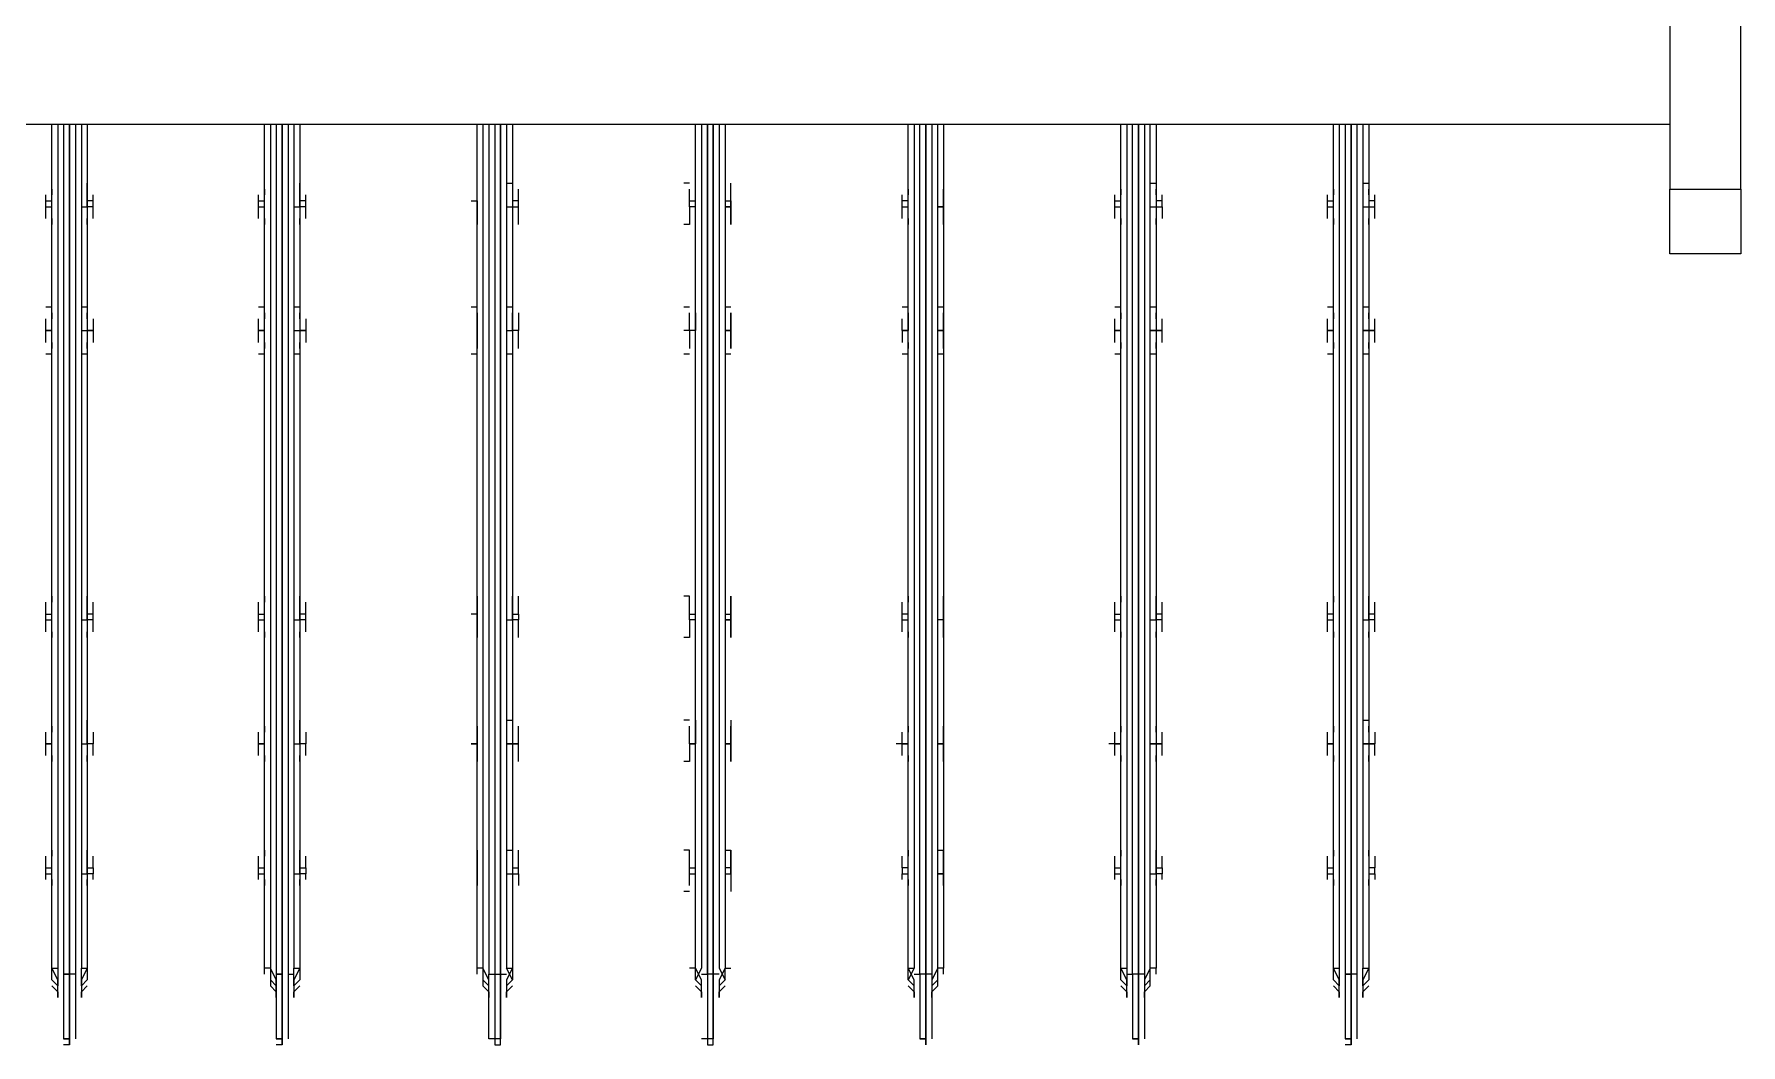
# Model space of a CAD drawing. Header units: metres. Extents: x 530797 to 531186, y 2675944 to 2676144.
# Drawn here: x 531159.1289 to 531159.5286, y 2676011.8435 to 2676012.0804 of the extents above; entities that cross this region are included whole.
import ezdxf

# ---------------------------------------------------------------- set-up
doc = ezdxf.new("R2010")
doc.units = ezdxf.units.M
doc.layers.add('IDT', color=7, linetype='Continuous')

# ---------------------------------------------------------------- blocks, each defined once
blk = doc.blocks.new('IDT')
at = {"layer": 'IDT', "color": 0, "lineweight": 25}
for p, q in [((16.7086, 14.80284), (16.7086, 14.81805)), ((16.70998, 14.80284), (16.70998, 14.81944)), ((16.70998, 14.81944), (16.70998, 14.80284)), ((16.70998, 14.81944), (16.71137, 14.81944)), ((16.71137, 14.81805), (16.70998, 14.81805)), ((16.70998, 14.81805), (16.71137, 14.81805)), ((16.71137, 14.80284), (16.71137, 14.81805)), ((16.75839, 14.80284), (16.75839, 14.81805)), ((16.75978, 14.81944), (16.75978, 14.80284)), ((16.75978, 14.80284), (16.75978, 14.81944)), ((16.76116, 14.81805), (16.75978, 14.81805)), ((16.75978, 14.81805), (16.76116, 14.81805)), ((16.76116, 14.80284), (16.76116, 14.81805)), ((16.80819, 14.80284), (16.80819, 14.81805)), ((16.80957, 14.81944), (16.80957, 14.80284)), ((16.80957, 14.80284), (16.80957, 14.81944)), ((16.81095, 14.81805), (16.80957, 14.81805)), ((16.80957, 14.81805), (16.81095, 14.81805)), ((16.81095, 14.80284), (16.81095, 14.81805)), ((16.86075, 14.81944), (16.85936, 14.81944)), ((16.85936, 14.81944), (16.85936, 14.80284)), ((16.85936, 14.80284), (16.85936, 14.81805)), ((16.85936, 14.81805), (16.86075, 14.81805)), ((16.86075, 14.80284), (16.86075, 14.81944)), ((16.86075, 14.80284), (16.86075, 14.81805)), ((16.86075, 14.81805), (16.86213, 14.81805)), ((16.91054, 14.81944), (16.90916, 14.81944)), ((16.90916, 14.81944), (16.90916, 14.80284)), ((16.90916, 14.80284), (16.90916, 14.81805)), ((16.90916, 14.81805), (16.91054, 14.81805)), ((16.91054, 14.80284), (16.91054, 14.81944)), ((16.91054, 14.81805), (16.91192, 14.81805)), ((16.91192, 14.81805), (16.91192, 14.80284)), ((16.95895, 14.80284), (16.95895, 14.81805)), ((16.96033, 14.80284), (16.96033, 14.81944)), ((16.96033, 14.81944), (16.96033, 14.80284)), ((16.96033, 14.81944), (16.96172, 14.81944)), ((16.96172, 14.81805), (16.96033, 14.81805)), ((16.96033, 14.81805), (16.96172, 14.81805)), ((16.96172, 14.80284), (16.96172, 14.81805)), ((17.00874, 14.80284), (17.00874, 14.81805)), ((17.01013, 14.80284), (17.01013, 14.81944)), ((17.01013, 14.81944), (17.01013, 14.80284)), ((17.01013, 14.81944), (17.01151, 14.81944)), ((17.01151, 14.81805), (17.01013, 14.81805)), ((17.01013, 14.81805), (17.01151, 14.81805)), ((17.01151, 14.80284), (17.01151, 14.81805)), ((16.70722, 14.80699), (16.70583, 14.8056)), ((16.70722, 14.80422), (16.70722, 14.80837)), ((16.70722, 14.80837), (16.70722, 14.80699)), ((16.71275, 14.80699), (16.71275, 14.80837)), ((16.71275, 14.80837), (16.71275, 14.80422)), ((16.71413, 14.8056), (16.71275, 14.80699)), ((16.75839, 14.80699), (16.75701, 14.8056)), ((16.75839, 14.80422), (16.75839, 14.80837)), ((16.75839, 14.80837), (16.75839, 14.80699)), ((16.76254, 14.80699), (16.76254, 14.80837)), ((16.76254, 14.80837), (16.76254, 14.80422)), ((16.76393, 14.8056), (16.76254, 14.80699)), ((16.80819, 14.80699), (16.8068, 14.8056)), ((16.80819, 14.80422), (16.80819, 14.80837)), ((16.80819, 14.80837), (16.80819, 14.80699)), ((16.81234, 14.80699), (16.81234, 14.80837)), ((16.81234, 14.80837), (16.81234, 14.80422)), ((16.81372, 14.8056), (16.81234, 14.80699)), ((16.85798, 14.80699), (16.8566, 14.8056)), ((16.85798, 14.80422), (16.85798, 14.80837)), ((16.85798, 14.80837), (16.85798, 14.80699)), ((16.86213, 14.80699), (16.86213, 14.80837)), ((16.86213, 14.80837), (16.86213, 14.80422)), ((16.86351, 14.8056), (16.86213, 14.80699)), ((16.90777, 14.80699), (16.90639, 14.8056)), ((16.90777, 14.80422), (16.90777, 14.80837)), ((16.90777, 14.80837), (16.90777, 14.80699)), ((16.91192, 14.80699), (16.91192, 14.80837)), ((16.91192, 14.80837), (16.91192, 14.80422)), ((16.91331, 14.8056), (16.91192, 14.80699)), ((16.95757, 14.80699), (16.95618, 14.8056)), ((16.95757, 14.80422), (16.95757, 14.80837)), ((16.95757, 14.80837), (16.95757, 14.80699)), ((16.96172, 14.80699), (16.96172, 14.80837)), ((16.96172, 14.80837), (16.96172, 14.80422)), ((16.9631, 14.8056), (16.96172, 14.80699)), ((17.00736, 14.80699), (17.00598, 14.8056)), ((17.00736, 14.80422), (17.00736, 14.80837)), ((17.00736, 14.80837), (17.00736, 14.80699)), ((17.01289, 14.80699), (17.01289, 14.80837)), ((17.01289, 14.80837), (17.01289, 14.80422)), ((17.01428, 14.8056), (17.01289, 14.80699)), ((16.70583, 14.80422), (16.70722, 14.8056)), ((16.70583, 14.80145), (16.70722, 14.80422)), ((16.70583, 14.80284), (16.70583, 14.80422)), ((16.70583, 14.80145), (16.70583, 14.80284)), ((16.70722, 14.8056), (16.70722, 14.80145)), ((16.7086, 14.60366), (16.7086, 14.80284)), ((16.7086, 14.80284), (16.70998, 14.80284)), ((16.71137, 14.80284), (16.70998, 14.80284)), ((16.70998, 14.80284), (16.71137, 14.80284)), ((16.70998, 14.80284), (16.70998, 14.60366)), ((16.70998, 14.60366), (16.70998, 14.80284)), ((16.71137, 14.60366), (16.71137, 14.80284)), ((16.71275, 14.80145), (16.71275, 14.8056)), ((16.71275, 14.8056), (16.71413, 14.80422)), ((16.71275, 14.80422), (16.71413, 14.80145)), ((16.71413, 14.80422), (16.71413, 14.80284)), ((16.71413, 14.80284), (16.71413, 14.80145)), ((16.75563, 14.80284), (16.75563, 14.80145)), ((16.75701, 14.8056), (16.75701, 14.80145)), ((16.75839, 14.8056), (16.75701, 14.80422)), ((16.75701, 14.80145), (16.75839, 14.80422)), ((16.75701, 14.80422), (16.75701, 14.80284)), ((16.75839, 14.60366), (16.75839, 14.80284)), ((16.75839, 14.80284), (16.75978, 14.80284)), ((16.75978, 14.80284), (16.76116, 14.80284)), ((16.75978, 14.60366), (16.75978, 14.80284)), ((16.75978, 14.80284), (16.75978, 14.60366)), ((16.76254, 14.80284), (16.76116, 14.80284)), ((16.76116, 14.80284), (16.76116, 14.60366)), ((16.76254, 14.80145), (16.76254, 14.8056)), ((16.76254, 14.8056), (16.76393, 14.80422)), ((16.76254, 14.80422), (16.76393, 14.80145)), ((16.76393, 14.80422), (16.76393, 14.80284)), ((16.76393, 14.80284), (16.76393, 14.80145)), ((16.80542, 14.80284), (16.80542, 14.80145)), ((16.8068, 14.8056), (16.8068, 14.80145)), ((16.80819, 14.8056), (16.8068, 14.80422)), ((16.8068, 14.80145), (16.80819, 14.80422)), ((16.8068, 14.80422), (16.8068, 14.80284)), ((16.80819, 14.60366), (16.80819, 14.80284)), ((16.80819, 14.80284), (16.80957, 14.80284)), ((16.80957, 14.80284), (16.81095, 14.80284)), ((16.80957, 14.60366), (16.80957, 14.80284)), ((16.80957, 14.80284), (16.80957, 14.60366)), ((16.81234, 14.80284), (16.81095, 14.80284)), ((16.81095, 14.80284), (16.81095, 14.60366)), ((16.81372, 14.80422), (16.81234, 14.8056)), ((16.81234, 14.8056), (16.81372, 14.80422)), ((16.81234, 14.80422), (16.81372, 14.80145)), ((16.81234, 14.80145), (16.81372, 14.80422)), ((16.81372, 14.80422), (16.81372, 14.80284)), ((16.81372, 14.80284), (16.81372, 14.80145)), ((16.8566, 14.80422), (16.85798, 14.8056)), ((16.85798, 14.8056), (16.8566, 14.80422)), ((16.8566, 14.80145), (16.85798, 14.80422)), ((16.85798, 14.80145), (16.8566, 14.80422)), ((16.8566, 14.80422), (16.8566, 14.80284)), ((16.8566, 14.80284), (16.8566, 14.80145)), ((16.85798, 14.80284), (16.85936, 14.80284)), ((16.85936, 14.80284), (16.85936, 14.60366)), ((16.85936, 14.60366), (16.85936, 14.80284)), ((16.85936, 14.80284), (16.86075, 14.80284)), ((16.86213, 14.80284), (16.86075, 14.80284)), ((16.86075, 14.80284), (16.86075, 14.60366)), ((16.86075, 14.60366), (16.86075, 14.80284)), ((16.86351, 14.80422), (16.86213, 14.8056)), ((16.86213, 14.8056), (16.86351, 14.80422)), ((16.86213, 14.80422), (16.86351, 14.80145)), ((16.86213, 14.80145), (16.86351, 14.80422)), ((16.86351, 14.80422), (16.86351, 14.80284)), ((16.86351, 14.80284), (16.86351, 14.80145)), ((16.90639, 14.80422), (16.90777, 14.8056)), ((16.90777, 14.8056), (16.90639, 14.80422)), ((16.90639, 14.80145), (16.90777, 14.80422)), ((16.90639, 14.80284), (16.90639, 14.80422)), ((16.90639, 14.80422), (16.90777, 14.80145)), ((16.90639, 14.80145), (16.90639, 14.80284)), ((16.90916, 14.80284), (16.90777, 14.80284)), ((16.91054, 14.80284), (16.90916, 14.80284)), ((16.90916, 14.80284), (16.90916, 14.60366)), ((16.90916, 14.60366), (16.90916, 14.80284)), ((16.91192, 14.80284), (16.91054, 14.80284)), ((16.91054, 14.60366), (16.91054, 14.80284)), ((16.91331, 14.80422), (16.91192, 14.8056)), ((16.91192, 14.80422), (16.91331, 14.80145)), ((16.91192, 14.60366), (16.91192, 14.80284)), ((16.91331, 14.80145), (16.91331, 14.8056)), ((16.91331, 14.80284), (16.91331, 14.80422)), ((16.91469, 14.80284), (16.91469, 14.80145)), ((16.95618, 14.80422), (16.95757, 14.8056)), ((16.95618, 14.80145), (16.95757, 14.80422)), ((16.95618, 14.80284), (16.95618, 14.80422)), ((16.95618, 14.80145), (16.95618, 14.80284)), ((16.95757, 14.8056), (16.95757, 14.80145)), ((16.95895, 14.80284), (16.95757, 14.80284)), ((16.95895, 14.60366), (16.95895, 14.80284)), ((16.96172, 14.80284), (16.96033, 14.80284)), ((16.96033, 14.80284), (16.96172, 14.80284)), ((16.96033, 14.60366), (16.96033, 14.80284)), ((16.96033, 14.80284), (16.96033, 14.60366)), ((16.9631, 14.80422), (16.96172, 14.8056)), ((16.96172, 14.80422), (16.9631, 14.80145)), ((16.96172, 14.60366), (16.96172, 14.80284)), ((16.9631, 14.80145), (16.9631, 14.8056)), ((16.9631, 14.80284), (16.9631, 14.80422)), ((16.96448, 14.80284), (16.96448, 14.80145)), ((17.00598, 14.80422), (17.00736, 14.8056)), ((17.00598, 14.80145), (17.00736, 14.80422)), ((17.00598, 14.80284), (17.00598, 14.80422)), ((17.00598, 14.80145), (17.00598, 14.80284)), ((17.00736, 14.8056), (17.00736, 14.80145)), ((17.00874, 14.60366), (17.00874, 14.80284)), ((17.00874, 14.80284), (17.01013, 14.80284)), ((17.01151, 14.80284), (17.01013, 14.80284)), ((17.01013, 14.80284), (17.01151, 14.80284)), ((17.01013, 14.80284), (17.01013, 14.60366)), ((17.01013, 14.60366), (17.01013, 14.80284)), ((17.01151, 14.60366), (17.01151, 14.80284)), ((17.01289, 14.80145), (17.01289, 14.8056)), ((17.01289, 14.8056), (17.01428, 14.80422)), ((17.01289, 14.80422), (17.01428, 14.80145)), ((17.01428, 14.80422), (17.01428, 14.80284)), ((17.01428, 14.80284), (17.01428, 14.80145)), ((16.70583, 14.60366), (16.70583, 14.80145)), ((16.70722, 14.80145), (16.70583, 14.80145)), ((16.70722, 14.60366), (16.70722, 14.80145)), ((16.71413, 14.80145), (16.71275, 14.80145)), ((16.71275, 14.60366), (16.71275, 14.80145)), ((16.71413, 14.80145), (16.71413, 14.60366)), ((16.75563, 14.60366), (16.75563, 14.80145)), ((16.75563, 14.80145), (16.75701, 14.80145)), ((16.75701, 14.80145), (16.75701, 14.60366)), ((16.76393, 14.80145), (16.76254, 14.80145)), ((16.76254, 14.60366), (16.76254, 14.80145)), ((16.76393, 14.80145), (16.76393, 14.60366)), ((16.80542, 14.60366), (16.80542, 14.80145)), ((16.80542, 14.80145), (16.8068, 14.80145)), ((16.8068, 14.80145), (16.8068, 14.60366)), ((16.81372, 14.80145), (16.81234, 14.80145)), ((16.81234, 14.60366), (16.81234, 14.80145)), ((16.81372, 14.80145), (16.81372, 14.60366)), ((16.8566, 14.80145), (16.85521, 14.80145)), ((16.8566, 14.60366), (16.8566, 14.80145)), ((16.85798, 14.60366), (16.85798, 14.80145)), ((16.86213, 14.60366), (16.86213, 14.80145)), ((16.86351, 14.80145), (16.8649, 14.80145)), ((16.86351, 14.80145), (16.86351, 14.60366)), ((16.90639, 14.60366), (16.90639, 14.80145)), ((16.90777, 14.80145), (16.90639, 14.80145)), ((16.90777, 14.60366), (16.90777, 14.80145)), ((16.91331, 14.60366), (16.91331, 14.80145)), ((16.91331, 14.80145), (16.91469, 14.80145)), ((16.91469, 14.80145), (16.91469, 14.60366)), ((16.95618, 14.60366), (16.95618, 14.80145)), ((16.95757, 14.80145), (16.95618, 14.80145)), ((16.95757, 14.60366), (16.95757, 14.80145)), ((16.9631, 14.60366), (16.9631, 14.80145)), ((16.9631, 14.80145), (16.96448, 14.80145)), ((16.96448, 14.80145), (16.96448, 14.60366)), ((17.00598, 14.60366), (17.00598, 14.80145)), ((17.00736, 14.80145), (17.00598, 14.80145)), ((17.00736, 14.60366), (17.00736, 14.80145)), ((17.01428, 14.80145), (17.01289, 14.80145)), ((17.01289, 14.60366), (17.01289, 14.80145)), ((17.01428, 14.80145), (17.01428, 14.60366)), ((16.70583, 14.77932), (16.70583, 14.78347)), ((16.70583, 14.78209), (16.70583, 14.78071)), ((16.71413, 14.78347), (16.71413, 14.77932)), ((16.71413, 14.78071), (16.71413, 14.78209)), ((16.75563, 14.77932), (16.75563, 14.78347)), ((16.75563, 14.78209), (16.75563, 14.78071)), ((16.76393, 14.78347), (16.76393, 14.77932)), ((16.76393, 14.78071), (16.76393, 14.78209)), ((16.80542, 14.77932), (16.80542, 14.78347)), ((16.80542, 14.78209), (16.80542, 14.78071)), ((16.81372, 14.78347), (16.81372, 14.77379)), ((16.81372, 14.78071), (16.81372, 14.78209)), ((16.85521, 14.77932), (16.85521, 14.78347)), ((16.85521, 14.78071), (16.85521, 14.78209)), ((16.86351, 14.78347), (16.86351, 14.77932)), ((16.8649, 14.78347), (16.86628, 14.78347)), ((16.8649, 14.78209), (16.8649, 14.78071)), ((16.90501, 14.78071), (16.90501, 14.78209)), ((16.90639, 14.77932), (16.90639, 14.78347)), ((16.91469, 14.78347), (16.91469, 14.77932)), ((16.91469, 14.78071), (16.91469, 14.78209)), ((16.95618, 14.77932), (16.95618, 14.78347)), ((16.95618, 14.78209), (16.95618, 14.78071)), ((16.96448, 14.78347), (16.96448, 14.77932)), ((16.96448, 14.78071), (16.96448, 14.78209)), ((17.00598, 14.77932), (17.00598, 14.78347)), ((17.00598, 14.78209), (17.00598, 14.78071)), ((17.01428, 14.78347), (17.01428, 14.77932)), ((17.01428, 14.78071), (17.01428, 14.78209)), ((16.70445, 14.77932), (16.70445, 14.78071)), ((16.70583, 14.77932), (16.70445, 14.77932)), ((16.70445, 14.77932), (16.70445, 14.77794)), ((16.70583, 14.77794), (16.70583, 14.77932)), ((16.71413, 14.77932), (16.71413, 14.77794)), ((16.71552, 14.77932), (16.71413, 14.77932)), ((16.71552, 14.78071), (16.71552, 14.77932)), ((16.71552, 14.77932), (16.71552, 14.77794)), ((16.75424, 14.78071), (16.75424, 14.77932)), ((16.75424, 14.77932), (16.75563, 14.77932)), ((16.75424, 14.77794), (16.75424, 14.77932)), ((16.75701, 14.77932), (16.75563, 14.77932)), ((16.75563, 14.77932), (16.75563, 14.77379)), ((16.76393, 14.77932), (16.76393, 14.77379)), ((16.76531, 14.77932), (16.76393, 14.77932)), ((16.76531, 14.78071), (16.76531, 14.77932)), ((16.76531, 14.77932), (16.76531, 14.77794)), ((16.80542, 14.78071), (16.80542, 14.77932)), ((16.80542, 14.77932), (16.8068, 14.77932)), ((16.8068, 14.77932), (16.80542, 14.77932)), ((16.80542, 14.77794), (16.80542, 14.77932)), ((16.80542, 14.77932), (16.80542, 14.77518)), ((16.8151, 14.77932), (16.81372, 14.77932)), ((16.8151, 14.78071), (16.8151, 14.77932)), ((16.8151, 14.77794), (16.8151, 14.77932)), ((16.85521, 14.77932), (16.85521, 14.78071)), ((16.8566, 14.77932), (16.85521, 14.77932)), ((16.85521, 14.77932), (16.85521, 14.77794)), ((16.85521, 14.77794), (16.85521, 14.77932)), ((16.86351, 14.77932), (16.86351, 14.77379)), ((16.8649, 14.77932), (16.86351, 14.77932)), ((16.8649, 14.78071), (16.8649, 14.77932)), ((16.8649, 14.77932), (16.8649, 14.77794)), ((16.90501, 14.77932), (16.90501, 14.78071)), ((16.90639, 14.77932), (16.90501, 14.77932)), ((16.90501, 14.77932), (16.90501, 14.77794)), ((16.90777, 14.77932), (16.90639, 14.77932)), ((16.90639, 14.77794), (16.90639, 14.77932)), ((16.91469, 14.77932), (16.91469, 14.78071)), ((16.91469, 14.77932), (16.91469, 14.77794)), ((16.91469, 14.77518), (16.91469, 14.77932)), ((16.9548, 14.78071), (16.9548, 14.77932)), ((16.9548, 14.77932), (16.95618, 14.77932)), ((16.9548, 14.77794), (16.9548, 14.77932)), ((16.95757, 14.77932), (16.95618, 14.77932)), ((16.95618, 14.77932), (16.95618, 14.77794)), ((16.96448, 14.77932), (16.96448, 14.77794)), ((16.96587, 14.77932), (16.96448, 14.77932)), ((16.96587, 14.78071), (16.96587, 14.77932)), ((16.96587, 14.77932), (16.96587, 14.77794)), ((17.00459, 14.78071), (17.00459, 14.77932)), ((17.00459, 14.77932), (17.00598, 14.77932)), ((17.00459, 14.77794), (17.00459, 14.77932)), ((17.00736, 14.77932), (17.00598, 14.77932)), ((17.00598, 14.77932), (17.00598, 14.77794)), ((17.01428, 14.77932), (17.01428, 14.77794)), ((17.01566, 14.77932), (17.01428, 14.77932)), ((17.01566, 14.78071), (17.01566, 14.77932)), ((17.01566, 14.77932), (17.01566, 14.77794)), ((16.70445, 14.77518), (16.70445, 14.77794)), ((16.70445, 14.77794), (16.70583, 14.77794)), ((16.70583, 14.77379), (16.70583, 14.77794)), ((16.70583, 14.77518), (16.70583, 14.77379)), ((16.71413, 14.77794), (16.71413, 14.77379)), ((16.71552, 14.77794), (16.71413, 14.77794)), ((16.71413, 14.77379), (16.71413, 14.77518)), ((16.71552, 14.77794), (16.71552, 14.77518)), ((16.75563, 14.77794), (16.75424, 14.77794)), ((16.75424, 14.77794), (16.75424, 14.77518)), ((16.75563, 14.77379), (16.75563, 14.77518)), ((16.76531, 14.77794), (16.76393, 14.77794)), ((16.76393, 14.77379), (16.76393, 14.77518)), ((16.76531, 14.77794), (16.76531, 14.77518)), ((16.80542, 14.77379), (16.80542, 14.77794)), ((16.80542, 14.77518), (16.80542, 14.77379)), ((16.81372, 14.77794), (16.8151, 14.77794)), ((16.81372, 14.77379), (16.81372, 14.77518)), ((16.8151, 14.77794), (16.8151, 14.77518)), ((16.85521, 14.77379), (16.85521, 14.77794)), ((16.85521, 14.77794), (16.8566, 14.77794)), ((16.85521, 14.77794), (16.85521, 14.77518)), ((16.85521, 14.77518), (16.85521, 14.77379)), ((16.8649, 14.77794), (16.86351, 14.77794)), ((16.8649, 14.77794), (16.8649, 14.77518)), ((16.8649, 14.77518), (16.8649, 14.77379)), ((16.90639, 14.77794), (16.90501, 14.77794)), ((16.90501, 14.77794), (16.90501, 14.77518)), ((16.90501, 14.77518), (16.90501, 14.77379)), ((16.90639, 14.77379), (16.90639, 14.77794)), ((16.91469, 14.77794), (16.91469, 14.77379)), ((16.91469, 14.77379), (16.91469, 14.77518)), ((16.95618, 14.77794), (16.9548, 14.77794)), ((16.9548, 14.77794), (16.9548, 14.77518)), ((16.95618, 14.77794), (16.95618, 14.77379)), ((16.95618, 14.77379), (16.95618, 14.77518)), ((16.96448, 14.77794), (16.96448, 14.77379)), ((16.96587, 14.77794), (16.96448, 14.77794)), ((16.96448, 14.77379), (16.96448, 14.77518)), ((16.96587, 14.77794), (16.96587, 14.77518)), ((17.00598, 14.77794), (17.00459, 14.77794)), ((17.00459, 14.77794), (17.00459, 14.77518)), ((17.00598, 14.77794), (17.00598, 14.77379)), ((17.00598, 14.77379), (17.00598, 14.77518)), ((17.01428, 14.77794), (17.01428, 14.77379)), ((17.01566, 14.77794), (17.01428, 14.77794)), ((17.01428, 14.77379), (17.01428, 14.77518)), ((17.01566, 14.77794), (17.01566, 14.77518)), ((16.8068, 14.77379), (16.80542, 14.77379)), ((16.8566, 14.77379), (16.85521, 14.77379)), ((16.8649, 14.77379), (16.86628, 14.77379)), ((16.90777, 14.77379), (16.90639, 14.77379)), ((16.70445, 14.75166), (16.70445, 14.7489)), ((16.70583, 14.7489), (16.70583, 14.75304)), ((16.70583, 14.75304), (16.70583, 14.75166)), ((16.71413, 14.75166), (16.71413, 14.75304)), ((16.71413, 14.75304), (16.71413, 14.7489)), ((16.71552, 14.75166), (16.71552, 14.7489)), ((16.75424, 14.75166), (16.75424, 14.7489)), ((16.75563, 14.7489), (16.75563, 14.75304)), ((16.75563, 14.75304), (16.75563, 14.75166)), ((16.76393, 14.75166), (16.76393, 14.75304)), ((16.76393, 14.75304), (16.76393, 14.7489)), ((16.76531, 14.75166), (16.76531, 14.7489)), ((16.80542, 14.75166), (16.80542, 14.75304)), ((16.80542, 14.75304), (16.80542, 14.7489)), ((16.80542, 14.7489), (16.80542, 14.75166)), ((16.81372, 14.75166), (16.81372, 14.75304)), ((16.81372, 14.75304), (16.81372, 14.7489)), ((16.8151, 14.75166), (16.8151, 14.7489)), ((16.85521, 14.75166), (16.85521, 14.75304)), ((16.85521, 14.75304), (16.85521, 14.7489)), ((16.85521, 14.7489), (16.85521, 14.75166)), ((16.86351, 14.75304), (16.86351, 14.7489)), ((16.8649, 14.75166), (16.8649, 14.75304)), ((16.8649, 14.75304), (16.86628, 14.75304)), ((16.8649, 14.7489), (16.8649, 14.75166)), ((16.90501, 14.75304), (16.90501, 14.75166)), ((16.90501, 14.75166), (16.90501, 14.7489)), ((16.90639, 14.7489), (16.90639, 14.75304)), ((16.91469, 14.75166), (16.91469, 14.75304)), ((16.91469, 14.75304), (16.91469, 14.74336)), ((16.91469, 14.7489), (16.91469, 14.75166)), ((16.9548, 14.75166), (16.9548, 14.7489)), ((16.95618, 14.7489), (16.95618, 14.75304)), ((16.95618, 14.75304), (16.95618, 14.75166)), ((16.96448, 14.75166), (16.96448, 14.75304)), ((16.96448, 14.75304), (16.96448, 14.7489)), ((16.96587, 14.75166), (16.96587, 14.7489)), ((17.00459, 14.75166), (17.00459, 14.7489)), ((17.00598, 14.7489), (17.00598, 14.75304)), ((17.00598, 14.75304), (17.00598, 14.75166)), ((17.01428, 14.75166), (17.01428, 14.75304)), ((17.01428, 14.75304), (17.01428, 14.7489)), ((17.01566, 14.75166), (17.01566, 14.7489)), ((16.70445, 14.74613), (16.70445, 14.7489)), ((16.70445, 14.7489), (16.70583, 14.7489)), ((16.70583, 14.7489), (16.70445, 14.7489)), ((16.70445, 14.7489), (16.70583, 14.7489)), ((16.70583, 14.7489), (16.70722, 14.7489)), ((16.70722, 14.7489), (16.70583, 14.7489)), ((16.70583, 14.74336), (16.70583, 14.7489)), ((16.70583, 14.74613), (16.70583, 14.74475)), ((16.71413, 14.7489), (16.71413, 14.74336)), ((16.71552, 14.7489), (16.71413, 14.7489)), ((16.71413, 14.7489), (16.71552, 14.7489)), ((16.71413, 14.74475), (16.71413, 14.74613)), ((16.71552, 14.7489), (16.71552, 14.74613)), ((16.75424, 14.7489), (16.75563, 14.7489)), ((16.75563, 14.7489), (16.75424, 14.7489)), ((16.75424, 14.7489), (16.75424, 14.74613)), ((16.75563, 14.74336), (16.75563, 14.7489)), ((16.75563, 14.7489), (16.75701, 14.7489)), ((16.75701, 14.7489), (16.75563, 14.7489)), ((16.75563, 14.74613), (16.75563, 14.74475)), ((16.76393, 14.7489), (16.76393, 14.74336)), ((16.76531, 14.7489), (16.76393, 14.7489)), ((16.76393, 14.7489), (16.76531, 14.7489)), ((16.76393, 14.74475), (16.76393, 14.74613)), ((16.76531, 14.7489), (16.76531, 14.74613)), ((16.76531, 14.7489), (16.76669, 14.7489)), ((16.80542, 14.74336), (16.80542, 14.7489)), ((16.80542, 14.7489), (16.8068, 14.7489)), ((16.8068, 14.7489), (16.80542, 14.7489)), ((16.80542, 14.7489), (16.80542, 14.74613)), ((16.80542, 14.74613), (16.80542, 14.74475)), ((16.81372, 14.7489), (16.81372, 14.74336)), ((16.8151, 14.7489), (16.81372, 14.7489)), ((16.81372, 14.7489), (16.8151, 14.7489)), ((16.81372, 14.74475), (16.81372, 14.74613)), ((16.8151, 14.7489), (16.8151, 14.74613)), ((16.8151, 14.7489), (16.81649, 14.7489)), ((16.85521, 14.74336), (16.85521, 14.7489)), ((16.85521, 14.7489), (16.8566, 14.7489)), ((16.8566, 14.7489), (16.85521, 14.7489)), ((16.85521, 14.7489), (16.8566, 14.7489)), ((16.8566, 14.7489), (16.85521, 14.7489)), ((16.85521, 14.7489), (16.85521, 14.74613)), ((16.85521, 14.74613), (16.85521, 14.74475)), ((16.86351, 14.74336), (16.86351, 14.7489)), ((16.86351, 14.7489), (16.8649, 14.7489)), ((16.86351, 14.7489), (16.8649, 14.7489)), ((16.8649, 14.7489), (16.86351, 14.7489)), ((16.8649, 14.7489), (16.8649, 14.74613)), ((16.8649, 14.74613), (16.8649, 14.74475)), ((16.90639, 14.7489), (16.90501, 14.7489)), ((16.90501, 14.7489), (16.90639, 14.7489)), ((16.90639, 14.7489), (16.90501, 14.7489)), ((16.90501, 14.7489), (16.90501, 14.74613)), ((16.90501, 14.74613), (16.90501, 14.74475)), ((16.90639, 14.74336), (16.90639, 14.7489)), ((16.90639, 14.7489), (16.90777, 14.7489)), ((16.90777, 14.7489), (16.90639, 14.7489)), ((16.91469, 14.74613), (16.91469, 14.7489)), ((16.91469, 14.7489), (16.91607, 14.7489)), ((16.91607, 14.7489), (16.91469, 14.7489)), ((16.91469, 14.74475), (16.91469, 14.74613)), ((16.9548, 14.7489), (16.95618, 14.7489)), ((16.9548, 14.74613), (16.9548, 14.7489)), ((16.9548, 14.7489), (16.95618, 14.7489)), ((16.95757, 14.7489), (16.95618, 14.7489)), ((16.95618, 14.7489), (16.95618, 14.74336)), ((16.95618, 14.74613), (16.95618, 14.74475)), ((16.96448, 14.7489), (16.96587, 14.7489)), ((16.96587, 14.7489), (16.96448, 14.7489)), ((16.96587, 14.7489), (16.96448, 14.7489)), ((16.96448, 14.7489), (16.96448, 14.74336)), ((16.96448, 14.74475), (16.96448, 14.74613)), ((16.96587, 14.7489), (16.96587, 14.74613)), ((17.00459, 14.7489), (17.00598, 14.7489)), ((17.00459, 14.74613), (17.00459, 14.7489)), ((17.00459, 14.7489), (17.00598, 14.7489)), ((17.00736, 14.7489), (17.00598, 14.7489)), ((17.00598, 14.7489), (17.00598, 14.74336)), ((17.00598, 14.74613), (17.00598, 14.74475)), ((17.01428, 14.7489), (17.01566, 14.7489)), ((17.01566, 14.7489), (17.01428, 14.7489)), ((17.01566, 14.7489), (17.01428, 14.7489)), ((17.01428, 14.7489), (17.01428, 14.74336)), ((17.01428, 14.74475), (17.01428, 14.74613)), ((17.01566, 14.7489), (17.01566, 14.74613)), ((16.70722, 14.74336), (16.70583, 14.74336)), ((16.8649, 14.74336), (16.86628, 14.74336)), ((16.90777, 14.74336), (16.90639, 14.74336)), ((16.70445, 14.72262), (16.70445, 14.71985)), ((16.70583, 14.71985), (16.70583, 14.724)), ((16.70583, 14.724), (16.70583, 14.72262)), ((16.71413, 14.72262), (16.71413, 14.724)), ((16.71413, 14.724), (16.71413, 14.71847)), ((16.71552, 14.72262), (16.71552, 14.71985)), ((16.75424, 14.72262), (16.75424, 14.71985)), ((16.75563, 14.71985), (16.75563, 14.724)), ((16.75563, 14.724), (16.75563, 14.72262)), ((16.76393, 14.72262), (16.76393, 14.724)), ((16.76393, 14.724), (16.76393, 14.71847)), ((16.76531, 14.72262), (16.76531, 14.71985)), ((16.80542, 14.71985), (16.80542, 14.724)), ((16.80542, 14.724), (16.80542, 14.72262)), ((16.80542, 14.72262), (16.80542, 14.71985)), ((16.81372, 14.72262), (16.81372, 14.724)), ((16.81372, 14.724), (16.81372, 14.71985)), ((16.8151, 14.72262), (16.8151, 14.71985)), ((16.85521, 14.72262), (16.85521, 14.724)), ((16.85521, 14.724), (16.85521, 14.71985)), ((16.85521, 14.71985), (16.85521, 14.72262)), ((16.86351, 14.724), (16.86351, 14.71847)), ((16.8649, 14.72262), (16.8649, 14.724)), ((16.8649, 14.724), (16.86628, 14.724)), ((16.8649, 14.71985), (16.8649, 14.72262)), ((16.90501, 14.724), (16.90501, 14.72262)), ((16.90501, 14.72262), (16.90501, 14.71985)), ((16.90639, 14.71985), (16.90639, 14.724)), ((16.91469, 14.72262), (16.91469, 14.724)), ((16.91469, 14.724), (16.91469, 14.71985)), ((16.91469, 14.71985), (16.91469, 14.72262)), ((16.9548, 14.72262), (16.9548, 14.71985)), ((16.95618, 14.71985), (16.95618, 14.724)), ((16.95618, 14.724), (16.95618, 14.72262)), ((16.96448, 14.72262), (16.96448, 14.724)), ((16.96448, 14.724), (16.96448, 14.71847)), ((16.96587, 14.72262), (16.96587, 14.71985)), ((17.00459, 14.72262), (17.00459, 14.71985)), ((17.00598, 14.71985), (17.00598, 14.724)), ((17.00598, 14.724), (17.00598, 14.72262)), ((17.01428, 14.72262), (17.01428, 14.724)), ((17.01428, 14.724), (17.01428, 14.71847)), ((17.01566, 14.72262), (17.01566, 14.71985)), ((16.70445, 14.71985), (16.70583, 14.71985)), ((16.70445, 14.71985), (16.70445, 14.71847)), ((16.70445, 14.71847), (16.70583, 14.71847)), ((16.70445, 14.71847), (16.70445, 14.7157)), ((16.70722, 14.71985), (16.70583, 14.71985)), ((16.70583, 14.71985), (16.70583, 14.71847)), ((16.70583, 14.71847), (16.70583, 14.71432)), ((16.71552, 14.71985), (16.71413, 14.71985)), ((16.71413, 14.71847), (16.71413, 14.71432)), ((16.71413, 14.71847), (16.71552, 14.71847)), ((16.71552, 14.71985), (16.71552, 14.71847)), ((16.71552, 14.71847), (16.71552, 14.7157)), ((16.75424, 14.71985), (16.75563, 14.71985)), ((16.75424, 14.71985), (16.75424, 14.71847)), ((16.75424, 14.71847), (16.75563, 14.71847)), ((16.75424, 14.71847), (16.75424, 14.7157)), ((16.75701, 14.71985), (16.75563, 14.71985)), ((16.75563, 14.71985), (16.75563, 14.71847)), ((16.75563, 14.71847), (16.75563, 14.71432)), ((16.76531, 14.71985), (16.76393, 14.71985)), ((16.76393, 14.71847), (16.76393, 14.71432)), ((16.76531, 14.71847), (16.76393, 14.71847)), ((16.76531, 14.71985), (16.76531, 14.71847)), ((16.76531, 14.71847), (16.76531, 14.7157)), ((16.80542, 14.71985), (16.80542, 14.71847)), ((16.80542, 14.71847), (16.80542, 14.71985)), ((16.80542, 14.71985), (16.8068, 14.71985)), ((16.80542, 14.71847), (16.80542, 14.7157)), ((16.80542, 14.71432), (16.80542, 14.71847)), ((16.81372, 14.71985), (16.81372, 14.71847)), ((16.8151, 14.71985), (16.81372, 14.71985)), ((16.81372, 14.71847), (16.81372, 14.71432)), ((16.81372, 14.71847), (16.8151, 14.71847)), ((16.8151, 14.71985), (16.8151, 14.71847)), ((16.8151, 14.71847), (16.8151, 14.7157)), ((16.85521, 14.71847), (16.85521, 14.71985)), ((16.85521, 14.71985), (16.8566, 14.71985)), ((16.8566, 14.71985), (16.85521, 14.71985)), ((16.85521, 14.71985), (16.85521, 14.71847)), ((16.8566, 14.71847), (16.85521, 14.71847)), ((16.85521, 14.71847), (16.85521, 14.71432)), ((16.85521, 14.7157), (16.85521, 14.71847)), ((16.86351, 14.71985), (16.8649, 14.71985)), ((16.86351, 14.71847), (16.86351, 14.71432)), ((16.8649, 14.71847), (16.86351, 14.71847)), ((16.8649, 14.71985), (16.8649, 14.71847)), ((16.8649, 14.71847), (16.8649, 14.7157)), ((16.90501, 14.71847), (16.90501, 14.71985)), ((16.90501, 14.71985), (16.90639, 14.71985)), ((16.90639, 14.71847), (16.90501, 14.71847)), ((16.90501, 14.71847), (16.90501, 14.7157)), ((16.90777, 14.71985), (16.90639, 14.71985)), ((16.90639, 14.71985), (16.90639, 14.71847)), ((16.90639, 14.71847), (16.90639, 14.71432)), ((16.91469, 14.71847), (16.91469, 14.71985)), ((16.91469, 14.71985), (16.91469, 14.71847)), ((16.91469, 14.7157), (16.91469, 14.71847)), ((16.91469, 14.71847), (16.91469, 14.71432)), ((16.91469, 14.71847), (16.91607, 14.71847)), ((16.9548, 14.71985), (16.95618, 14.71985)), ((16.9548, 14.71985), (16.9548, 14.71847)), ((16.9548, 14.71847), (16.95618, 14.71847)), ((16.9548, 14.71847), (16.9548, 14.7157)), ((16.95757, 14.71985), (16.95618, 14.71985)), ((16.95618, 14.71985), (16.95618, 14.71432)), ((16.96587, 14.71985), (16.96448, 14.71985)), ((16.96448, 14.71847), (16.96448, 14.71432)), ((16.96587, 14.71847), (16.96448, 14.71847)), ((16.96587, 14.71985), (16.96587, 14.71847)), ((16.96587, 14.71847), (16.96587, 14.7157)), ((17.00459, 14.71985), (17.00598, 14.71985)), ((17.00459, 14.71985), (17.00459, 14.71847)), ((17.00459, 14.71847), (17.00598, 14.71847)), ((17.00459, 14.71847), (17.00459, 14.7157)), ((17.00736, 14.71985), (17.00598, 14.71985)), ((17.00598, 14.71985), (17.00598, 14.71432)), ((17.01566, 14.71985), (17.01428, 14.71985)), ((17.01428, 14.71847), (17.01428, 14.71432)), ((17.01566, 14.71847), (17.01428, 14.71847)), ((17.01566, 14.71985), (17.01566, 14.71847)), ((17.01566, 14.71847), (17.01566, 14.7157)), ((16.70583, 14.71432), (16.70583, 14.7157)), ((16.71413, 14.71432), (16.71413, 14.7157)), ((16.75563, 14.71432), (16.75563, 14.7157)), ((16.76393, 14.71432), (16.76393, 14.7157)), ((16.80542, 14.7157), (16.80542, 14.71432)), ((16.81372, 14.71432), (16.81372, 14.7157)), ((16.85521, 14.71432), (16.85521, 14.7157)), ((16.8649, 14.7157), (16.8649, 14.71432)), ((16.8649, 14.71432), (16.86628, 14.71432)), ((16.90501, 14.7157), (16.90501, 14.71432)), ((16.91469, 14.71432), (16.91469, 14.7157)), ((16.95618, 14.71432), (16.95618, 14.7157)), ((16.96448, 14.71432), (16.96448, 14.7157)), ((17.00598, 14.71432), (17.00598, 14.7157)), ((17.01428, 14.71432), (17.01428, 14.7157)), ((16.70445, 14.65484), (16.70445, 14.65207)), ((16.70583, 14.65761), (16.70722, 14.65761)), ((16.70583, 14.65207), (16.70583, 14.65622)), ((16.70583, 14.65622), (16.70583, 14.65484)), ((16.71413, 14.65761), (16.71552, 14.65761)), ((16.71413, 14.65484), (16.71413, 14.65622)), ((16.71413, 14.65622), (16.71413, 14.64793)), ((16.71552, 14.65484), (16.71552, 14.65207)), ((16.75424, 14.65484), (16.75424, 14.65207)), ((16.75563, 14.65761), (16.75701, 14.65761)), ((16.75563, 14.65207), (16.75563, 14.65622)), ((16.75563, 14.65622), (16.75563, 14.65484)), ((16.76393, 14.65761), (16.76531, 14.65761)), ((16.76393, 14.65484), (16.76393, 14.65622)), ((16.76393, 14.65622), (16.76393, 14.65207)), ((16.76531, 14.65484), (16.76531, 14.65207)), ((16.80542, 14.65761), (16.8068, 14.65761)), ((16.80542, 14.65622), (16.80542, 14.65484)), ((16.80542, 14.65207), (16.80542, 14.65622)), ((16.80542, 14.65484), (16.80542, 14.65207)), ((16.81372, 14.65761), (16.8151, 14.65761)), ((16.81372, 14.65484), (16.81372, 14.65622)), ((16.81372, 14.65622), (16.81372, 14.65207)), ((16.8151, 14.65207), (16.8151, 14.65484)), ((16.85521, 14.65761), (16.8566, 14.65761)), ((16.85521, 14.65207), (16.85521, 14.65622)), ((16.85521, 14.65622), (16.85521, 14.65484)), ((16.85521, 14.65484), (16.85521, 14.65207)), ((16.86351, 14.65622), (16.86351, 14.65207)), ((16.8649, 14.65761), (16.86628, 14.65761)), ((16.8649, 14.65484), (16.8649, 14.65622)), ((16.8649, 14.65207), (16.8649, 14.65484)), ((16.90501, 14.65622), (16.90501, 14.65484)), ((16.90501, 14.65484), (16.90501, 14.65207)), ((16.90639, 14.65761), (16.90777, 14.65761)), ((16.90639, 14.65207), (16.90639, 14.65622)), ((16.91469, 14.65761), (16.91607, 14.65761)), ((16.91469, 14.65484), (16.91469, 14.65622)), ((16.91469, 14.65622), (16.91469, 14.65207)), ((16.91469, 14.65207), (16.91469, 14.65484)), ((16.9548, 14.65207), (16.9548, 14.65484)), ((16.95618, 14.65761), (16.95757, 14.65761)), ((16.95618, 14.65207), (16.95618, 14.65622)), ((16.95618, 14.65622), (16.95618, 14.65484)), ((16.96448, 14.65761), (16.96587, 14.65761)), ((16.96448, 14.65484), (16.96448, 14.65622)), ((16.96448, 14.65622), (16.96448, 14.65207)), ((16.96587, 14.65484), (16.96587, 14.65207)), ((17.00459, 14.65207), (17.00459, 14.65484)), ((17.00598, 14.65761), (17.00736, 14.65761)), ((17.00598, 14.65207), (17.00598, 14.65622)), ((17.00598, 14.65622), (17.00598, 14.65484)), ((17.01428, 14.65761), (17.01566, 14.65761)), ((17.01428, 14.65484), (17.01428, 14.65622)), ((17.01428, 14.65622), (17.01428, 14.65207)), ((17.01566, 14.65484), (17.01566, 14.65207)), ((16.70445, 14.65207), (16.70583, 14.65207)), ((16.70583, 14.65207), (16.70445, 14.65207)), ((16.70445, 14.65207), (16.70445, 14.64931)), ((16.70583, 14.64793), (16.70583, 14.65207)), ((16.70583, 14.65207), (16.70722, 14.65207)), ((16.70722, 14.65207), (16.70583, 14.65207)), ((16.71552, 14.65207), (16.71413, 14.65207)), ((16.71413, 14.65207), (16.71552, 14.65207)), ((16.71552, 14.65207), (16.71413, 14.65207)), ((16.71552, 14.65207), (16.71552, 14.64931)), ((16.75424, 14.65207), (16.75563, 14.65207)), ((16.75563, 14.65207), (16.75424, 14.65207)), ((16.75424, 14.65207), (16.75424, 14.64931)), ((16.75563, 14.64793), (16.75563, 14.65207)), ((16.75563, 14.65207), (16.75701, 14.65207)), ((16.75701, 14.65207), (16.75563, 14.65207)), ((16.76393, 14.65207), (16.76393, 14.64793)), ((16.76531, 14.65207), (16.76393, 14.65207)), ((16.76393, 14.65207), (16.76531, 14.65207)), ((16.76531, 14.65207), (16.76531, 14.64931)), ((16.80542, 14.64793), (16.80542, 14.65207)), ((16.80542, 14.65207), (16.8068, 14.65207)), ((16.8068, 14.65207), (16.80542, 14.65207)), ((16.80542, 14.65207), (16.8068, 14.65207)), ((16.8068, 14.65207), (16.80542, 14.65207)), ((16.80542, 14.65207), (16.80542, 14.64931)), ((16.81372, 14.65207), (16.8151, 14.65207)), ((16.8151, 14.65207), (16.81372, 14.65207)), ((16.81372, 14.64793), (16.81372, 14.65207)), ((16.81372, 14.65207), (16.8151, 14.65207)), ((16.8151, 14.65207), (16.8151, 14.64931)), ((16.85521, 14.65207), (16.85521, 14.64931)), ((16.85521, 14.64793), (16.85521, 14.65207)), ((16.85521, 14.65207), (16.8566, 14.65207)), ((16.8566, 14.65207), (16.85521, 14.65207)), ((16.85521, 14.65207), (16.8566, 14.65207)), ((16.86351, 14.65207), (16.8649, 14.65207)), ((16.86351, 14.64793), (16.86351, 14.65207)), ((16.86351, 14.65207), (16.8649, 14.65207)), ((16.86351, 14.65207), (16.8649, 14.65207)), ((16.8649, 14.65207), (16.86628, 14.65207)), ((16.8649, 14.65207), (16.8649, 14.64931)), ((16.90501, 14.65207), (16.90639, 14.65207)), ((16.90501, 14.64931), (16.90501, 14.65207)), ((16.90501, 14.65207), (16.90639, 14.65207)), ((16.90777, 14.65207), (16.90639, 14.65207)), ((16.90639, 14.65207), (16.90639, 14.64793)), ((16.91469, 14.64931), (16.91469, 14.65207)), ((16.91469, 14.65207), (16.91469, 14.64793)), ((16.95618, 14.65207), (16.9548, 14.65207)), ((16.9548, 14.64931), (16.9548, 14.65207)), ((16.9548, 14.65207), (16.95618, 14.65207)), ((16.95757, 14.65207), (16.95618, 14.65207)), ((16.95618, 14.64793), (16.95618, 14.65207)), ((16.96448, 14.65207), (16.96448, 14.64793)), ((16.96587, 14.65207), (16.96448, 14.65207)), ((16.96448, 14.65207), (16.96587, 14.65207)), ((16.96587, 14.65207), (16.96587, 14.64931)), ((17.00598, 14.65207), (17.00459, 14.65207)), ((17.00459, 14.64931), (17.00459, 14.65207)), ((17.00459, 14.65207), (17.00598, 14.65207)), ((17.00736, 14.65207), (17.00598, 14.65207)), ((17.00598, 14.64793), (17.00598, 14.65207)), ((17.01428, 14.65207), (17.01428, 14.64793)), ((17.01566, 14.65207), (17.01428, 14.65207)), ((17.01428, 14.65207), (17.01566, 14.65207)), ((17.01566, 14.65207), (17.01566, 14.64931)), ((16.70583, 14.64931), (16.70583, 14.64793)), ((16.70583, 14.64654), (16.70722, 14.64654)), ((16.71413, 14.64793), (16.71413, 14.64931)), ((16.71413, 14.64654), (16.71552, 14.64654)), ((16.75563, 14.64931), (16.75563, 14.64793)), ((16.75563, 14.64654), (16.75701, 14.64654)), ((16.76393, 14.64793), (16.76393, 14.64931)), ((16.76393, 14.64654), (16.76531, 14.64654)), ((16.80542, 14.64931), (16.80542, 14.64793)), ((16.80542, 14.64654), (16.8068, 14.64654)), ((16.81372, 14.64931), (16.81372, 14.64793)), ((16.81372, 14.64654), (16.8151, 14.64654)), ((16.85521, 14.64931), (16.85521, 14.64793)), ((16.85521, 14.64654), (16.8566, 14.64654)), ((16.8649, 14.64931), (16.8649, 14.64793)), ((16.8649, 14.64654), (16.86628, 14.64654)), ((16.90501, 14.64793), (16.90501, 14.64931)), ((16.90639, 14.64654), (16.90777, 14.64654)), ((16.91469, 14.64793), (16.91469, 14.64931)), ((16.91469, 14.64654), (16.91607, 14.64654)), ((16.95618, 14.64931), (16.95618, 14.64793)), ((16.95618, 14.64654), (16.95757, 14.64654)), ((16.96448, 14.64793), (16.96448, 14.64931)), ((16.96448, 14.64654), (16.96587, 14.64654)), ((17.00598, 14.64931), (17.00598, 14.64793)), ((17.00598, 14.64654), (17.00736, 14.64654)), ((17.01428, 14.64793), (17.01428, 14.64931)), ((17.01428, 14.64654), (17.01566, 14.64654)), ((16.6187, 14.63409), (16.63529, 14.63409)), ((16.6187, 14.61888), (16.6187, 14.63409)), ((16.63529, 14.63409), (16.63529, 14.61888)), ((16.70583, 14.62303), (16.70583, 14.62718)), ((16.70583, 14.62718), (16.70583, 14.62579)), ((16.71413, 14.62579), (16.71413, 14.62718)), ((16.71413, 14.62718), (16.71413, 14.62303)), ((16.75563, 14.62303), (16.75563, 14.62718)), ((16.75563, 14.62718), (16.75563, 14.62579)), ((16.76393, 14.62579), (16.76393, 14.62718)), ((16.76393, 14.62718), (16.76393, 14.62303)), ((16.80542, 14.62303), (16.80542, 14.62718)), ((16.80542, 14.62718), (16.80542, 14.62579)), ((16.81372, 14.62579), (16.81372, 14.62718)), ((16.81372, 14.62718), (16.81372, 14.62303)), ((16.85521, 14.62579), (16.85521, 14.62718)), ((16.85521, 14.62718), (16.85521, 14.62303)), ((16.86351, 14.62718), (16.86351, 14.62303)), ((16.8649, 14.62579), (16.8649, 14.62718)), ((16.8649, 14.62718), (16.86628, 14.62718)), ((16.90501, 14.62718), (16.90501, 14.62579)), ((16.90639, 14.62303), (16.90639, 14.62718)), ((16.91469, 14.62579), (16.91469, 14.62718)), ((16.91469, 14.62718), (16.91469, 14.62303)), ((16.95618, 14.62303), (16.95618, 14.62718)), ((16.95618, 14.62718), (16.95618, 14.62579)), ((16.96448, 14.62579), (16.96448, 14.62718)), ((16.96448, 14.62718), (16.96448, 14.62303)), ((17.00598, 14.62303), (17.00598, 14.62718)), ((17.00598, 14.62718), (17.00598, 14.62579)), ((17.01428, 14.62579), (17.01428, 14.62718)), ((17.01428, 14.62718), (17.01428, 14.62303)), ((16.70445, 14.62579), (16.70445, 14.62303)), ((16.70583, 14.62303), (16.70445, 14.62303)), ((16.70445, 14.62303), (16.70445, 14.62165)), ((16.70722, 14.62303), (16.70583, 14.62303)), ((16.70583, 14.62165), (16.70583, 14.62303)), ((16.71413, 14.62303), (16.71413, 14.62165)), ((16.71552, 14.62303), (16.71413, 14.62303)), ((16.71552, 14.62579), (16.71552, 14.62303)), ((16.71552, 14.62303), (16.71552, 14.62165)), ((16.75424, 14.62303), (16.75424, 14.62579)), ((16.75563, 14.62303), (16.75424, 14.62303)), ((16.75424, 14.62303), (16.75424, 14.62165)), ((16.75701, 14.62303), (16.75563, 14.62303)), ((16.75563, 14.62165), (16.75563, 14.62303)), ((16.76393, 14.62303), (16.76393, 14.62165)), ((16.76531, 14.62303), (16.76393, 14.62303)), ((16.76531, 14.62579), (16.76531, 14.62303)), ((16.76531, 14.62303), (16.76531, 14.62165)), ((16.80542, 14.62579), (16.80542, 14.62303)), ((16.80542, 14.62303), (16.8068, 14.62303)), ((16.8068, 14.62303), (16.80542, 14.62303)), ((16.80542, 14.6175), (16.80542, 14.62303)), ((16.80542, 14.62303), (16.80542, 14.62165)), ((16.81372, 14.62303), (16.81372, 14.6175)), ((16.8151, 14.62303), (16.81372, 14.62303)), ((16.8151, 14.62579), (16.8151, 14.62303)), ((16.8151, 14.62303), (16.8151, 14.62165)), ((16.85521, 14.62303), (16.85521, 14.62579)), ((16.85521, 14.62165), (16.85521, 14.62303)), ((16.85521, 14.62303), (16.8566, 14.62303)), ((16.8566, 14.62303), (16.85521, 14.62303)), ((16.85521, 14.62303), (16.85521, 14.62165)), ((16.86351, 14.62303), (16.8649, 14.62303)), ((16.86351, 14.62303), (16.86351, 14.62165)), ((16.8649, 14.62303), (16.8649, 14.62579)), ((16.8649, 14.62303), (16.8649, 14.62165)), ((16.90501, 14.62579), (16.90501, 14.62303)), ((16.90639, 14.62303), (16.90501, 14.62303)), ((16.90501, 14.62303), (16.90501, 14.62165)), ((16.90777, 14.62303), (16.90639, 14.62303)), ((16.90639, 14.62165), (16.90639, 14.62303)), ((16.91469, 14.62303), (16.91469, 14.62579)), ((16.91469, 14.62165), (16.91469, 14.62303)), ((16.91469, 14.62303), (16.91469, 14.62165)), ((16.9548, 14.62579), (16.9548, 14.62303)), ((16.9548, 14.62303), (16.95618, 14.62303)), ((16.9548, 14.62303), (16.9548, 14.62165)), ((16.95757, 14.62303), (16.95618, 14.62303)), ((16.95618, 14.62303), (16.95618, 14.62165)), ((16.96448, 14.62303), (16.96448, 14.6175)), ((16.96587, 14.62303), (16.96448, 14.62303)), ((16.96587, 14.62579), (16.96587, 14.62303)), ((16.96587, 14.62303), (16.96587, 14.62165)), ((17.00459, 14.62579), (17.00459, 14.62303)), ((17.00459, 14.62303), (17.00598, 14.62303)), ((17.00459, 14.62303), (17.00459, 14.62165)), ((17.00736, 14.62303), (17.00598, 14.62303)), ((17.00598, 14.62303), (17.00598, 14.62165)), ((17.01428, 14.62303), (17.01428, 14.6175)), ((17.01566, 14.62303), (17.01428, 14.62303)), ((17.01566, 14.62579), (17.01566, 14.62303)), ((17.01566, 14.62303), (17.01566, 14.62165)), ((16.63529, 14.61888), (16.6187, 14.61888)), ((16.6187, 14.61888), (16.6187, 14.49993)), ((16.63529, 14.49993), (16.63529, 14.61888)), ((16.70445, 14.62165), (16.70583, 14.62165)), ((16.70445, 14.62165), (16.70445, 14.62026)), ((16.70583, 14.6175), (16.70583, 14.62165)), ((16.70583, 14.62026), (16.70583, 14.61888)), ((16.71413, 14.62165), (16.71413, 14.6175)), ((16.71552, 14.62165), (16.71413, 14.62165)), ((16.71413, 14.61888), (16.71413, 14.62026)), ((16.71552, 14.62165), (16.71552, 14.62026)), ((16.75424, 14.62165), (16.75563, 14.62165)), ((16.75424, 14.62165), (16.75424, 14.62026)), ((16.75563, 14.6175), (16.75563, 14.62165)), ((16.75563, 14.62026), (16.75563, 14.61888)), ((16.76393, 14.62165), (16.76393, 14.6175)), ((16.76531, 14.62165), (16.76393, 14.62165)), ((16.76393, 14.61888), (16.76393, 14.62026)), ((16.76531, 14.62165), (16.76531, 14.62026)), ((16.80542, 14.62165), (16.80542, 14.62026)), ((16.80542, 14.62026), (16.80542, 14.61888)), ((16.81372, 14.62165), (16.8151, 14.62165)), ((16.81372, 14.61888), (16.81372, 14.62026)), ((16.8151, 14.62165), (16.8151, 14.62026)), ((16.8566, 14.62165), (16.85521, 14.62165)), ((16.85521, 14.62165), (16.85521, 14.6175)), ((16.85521, 14.62165), (16.85521, 14.62026)), ((16.85521, 14.62026), (16.85521, 14.61888)), ((16.86351, 14.62165), (16.86351, 14.6175)), ((16.8649, 14.62165), (16.86351, 14.62165)), ((16.8649, 14.62165), (16.8649, 14.62026)), ((16.8649, 14.62026), (16.8649, 14.61888)), ((16.90501, 14.62165), (16.90639, 14.62165)), ((16.90501, 14.62165), (16.90501, 14.62026)), ((16.90501, 14.62026), (16.90501, 14.61888)), ((16.90639, 14.6175), (16.90639, 14.62165)), ((16.91469, 14.62165), (16.91469, 14.6175)), ((16.91607, 14.62165), (16.91469, 14.62165)), ((16.91469, 14.62165), (16.91469, 14.62026)), ((16.91469, 14.62026), (16.91469, 14.61888)), ((16.9548, 14.62165), (16.95618, 14.62165)), ((16.9548, 14.62165), (16.9548, 14.62026)), ((16.95618, 14.62165), (16.95618, 14.6175)), ((16.95618, 14.62026), (16.95618, 14.61888)), ((16.96587, 14.62165), (16.96448, 14.62165)), ((16.96448, 14.61888), (16.96448, 14.62026)), ((16.96587, 14.62165), (16.96587, 14.62026)), ((17.00459, 14.62165), (17.00598, 14.62165)), ((17.00459, 14.62165), (17.00459, 14.62026)), ((17.00598, 14.62165), (17.00598, 14.6175)), ((17.00598, 14.62026), (17.00598, 14.61888)), ((17.01566, 14.62165), (17.01428, 14.62165)), ((17.01428, 14.61888), (17.01428, 14.62026)), ((17.01566, 14.62165), (17.01566, 14.62026)), ((16.70722, 14.6175), (16.70583, 14.6175)), ((16.75701, 14.6175), (16.75563, 14.6175)), ((16.8649, 14.6175), (16.86628, 14.6175)), ((16.90777, 14.6175), (16.90639, 14.6175)), ((17.21622, 14.60366), (16.63529, 14.60366))]:
    blk.add_line(p, q, dxfattribs=at)

msp = doc.modelspace()

# ---------------------------------------------------------------- block references
at = {"layer": 'IDT', "color": 8, "rotation": 180}
msp.add_blockref('IDT', (531176.14728, 2676026.66297), dxfattribs=at)

doc.saveas('drawing.dxf')
